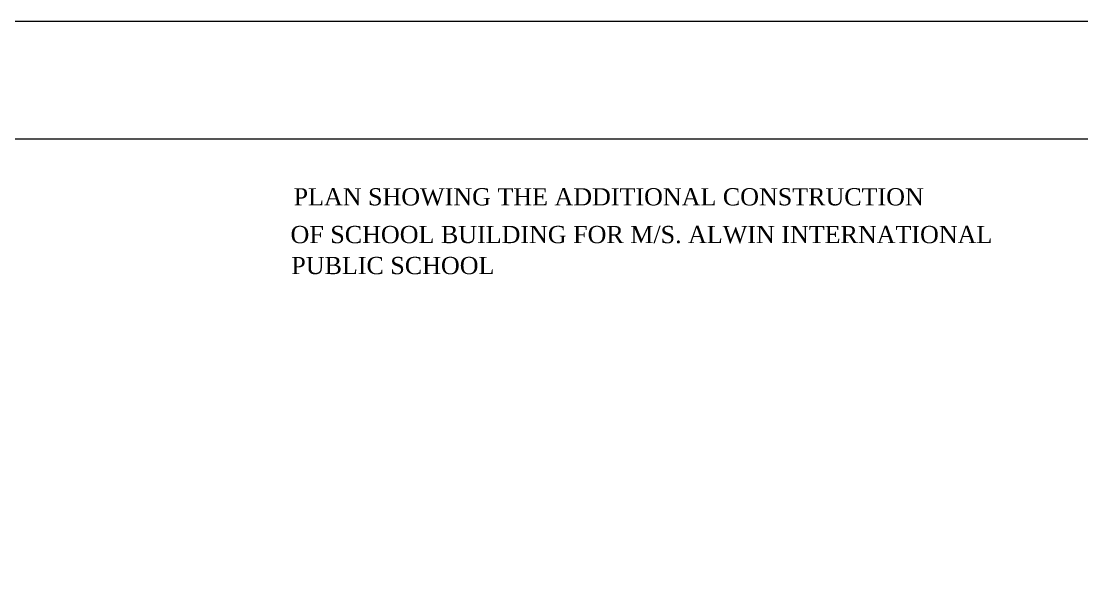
# Model space of a CAD drawing. Header units: metres. Extents: x 43 to 977, y 102 to 459.
# Drawn here: x 95.6 to 185.7, y 411.5 to 459.3 of the extents above; entities that cross this region are included whole.
import ezdxf

# ---------------------------------------------------------------- set-up
doc = ezdxf.new("R2010")
doc.units = ezdxf.units.M
doc.header["$MEASUREMENT"] = 0
doc.layers.add('6', color=6, linetype='Continuous', lineweight=0)
doc.layers.add('WALL', color=7, linetype='Continuous', lineweight=0)
doc.styles.add('R3', font='dutcheb.ttf', dxfattribs={"height": 12})

msp = doc.modelspace()

# ---------------------------------------------------------------- linework, layer by layer
at = {"layer": 'WALL', "ltscale": 20}
for points in [[(42.9277, 459.34744), (977.0464, 459.34744), (977.0464, 102.30568), (42.9277, 102.30568)], [(52.9277, 449.34744), (967.0464, 449.34744), (967.0464, 112.30568), (52.9277, 112.30568)]]:
    msp.add_lwpolyline(points, close=True, dxfattribs=at)

# ---------------------------------------------------------------- texts
at = {"layer": '6', "style": 'R3'}
for s, p in [('PLAN SHOWING THE ADDITIONAL CONSTRUCTION', (118.76493, 443.70346)), (' OF SCHOOL BUILDING FOR M/S. ALWIN INTERNATIONAL ', (117.95296, 440.49755)), (' PUBLIC SCHOOL ', (118.01712, 437.86509))]:
    msp.add_text(s, height=1.46282, dxfattribs=at).set_placement(p)

doc.saveas('drawing.dxf')
